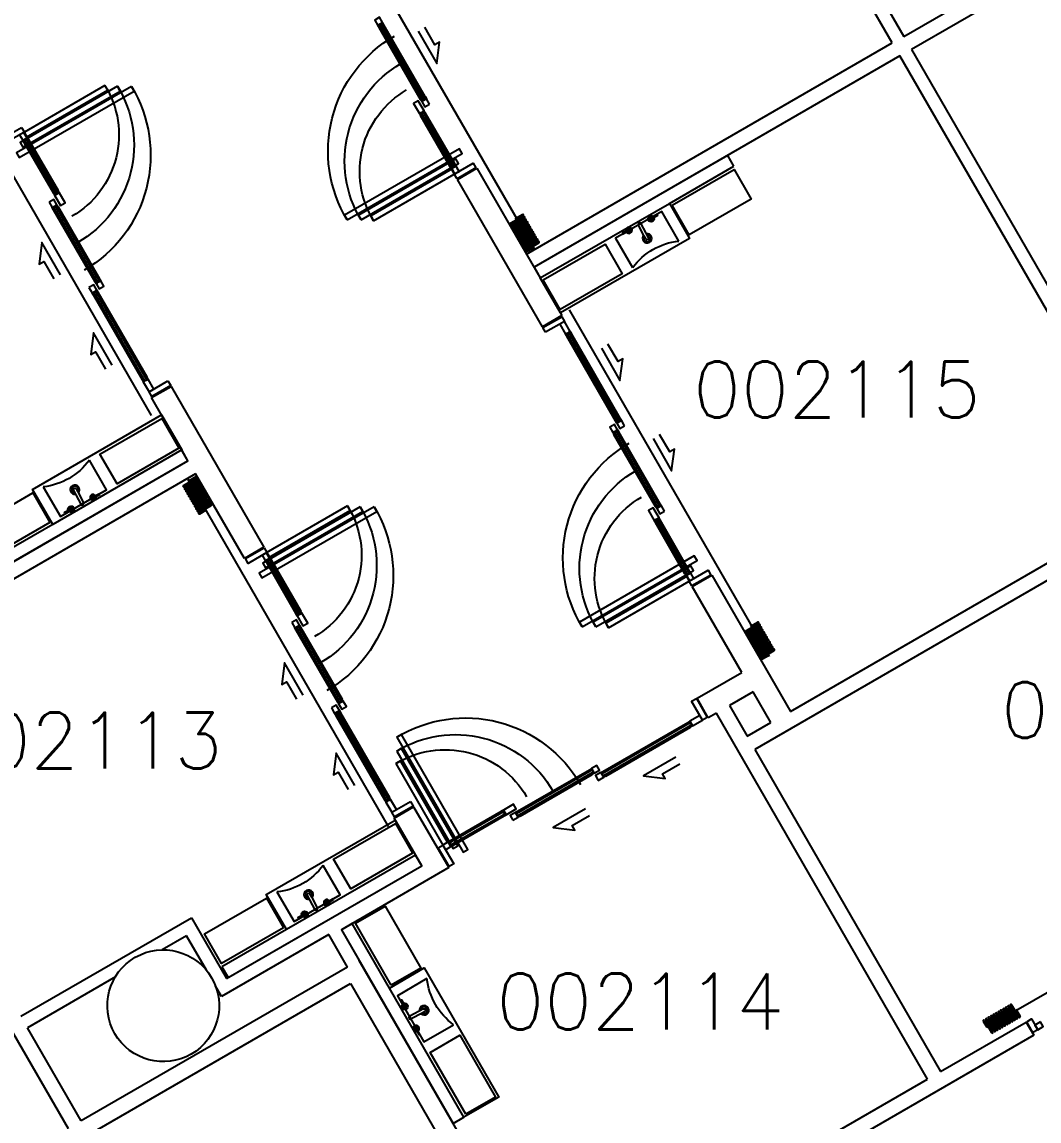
# Model space of a CAD drawing. Extents: x -1957 to 1822, y 4767 to 7331.
# Drawn here: x -485.1 to -157.6, y 6155.4 to 6509.1 of the extents above; entities that cross this region are included whole.
import ezdxf

# ---------------------------------------------------------------- set-up
doc = ezdxf.new("R2010")
doc.units = 0
doc.header["$LTSCALE"] = 48
doc.header["$MEASUREMENT"] = 0
for name, color, linetype in [('ARDOOR', 7, 'CONTINUOUS'), ('ARROOMNO', 4, 'CONTINUOUS'), ('ARWALL', 7, 'CONTINUOUS'), ('COL', 14, 'CONTINUOUS'), ('MILL', 1, 'CONTINUOUS'), ('MPFIXTURE', 3, 'CONTINUOUS')]:
    doc.layers.add(name, color=color, linetype=linetype)
doc.styles.add('ROMANS', font='romans.shx', dxfattribs={"height": 18})

msp = doc.modelspace()

# ---------------------------------------------------------------- linework, layer by layer
at = {"layer": 'ARDOOR'}
for p, q in [((-384.66, 6547.7), (-320.21, 6436.07)), ((-356.75, 6484.23), (-370.12, 6507.39)), ((-355.23, 6485.1), (-368.61, 6508.27)), ((-510.19, 6497.95), (-443.51, 6382.46)), ((-458.38, 6488.7), (-484.35, 6473.7)), ((-347.27, 6462.56), (-356.77, 6479.02)), ((-345.76, 6463.44), (-355.26, 6479.89)), ((-484.49, 6470.44), (-474.99, 6453.99)), ((-482.98, 6471.32), (-473.48, 6454.87)), ((-371.88, 6445.18), (-345.9, 6460.18)), ((-475.02, 6448.78), (-461.64, 6425.61)), ((-473.5, 6449.66), (-460.13, 6426.49)), ((-327.7, 6444.46), (-323.73, 6446.76)), ((-327.47, 6444.07), (-323.5, 6446.36)), ((-327.24, 6443.67), (-323.27, 6445.96)), ((-327.01, 6443.27), (-323.04, 6445.57)), ((-326.78, 6442.87), (-322.81, 6445.17)), ((-326.29, 6445.81), (-325.94, 6446.01)), ((-325.94, 6446.01), (-323.96, 6447.15)), ((-327.71, 6444.46), (-327.7, 6444.46)), ((-327.48, 6444.06), (-327.47, 6444.07)), ((-327.25, 6443.66), (-327.24, 6443.67)), ((-327.02, 6443.27), (-327.01, 6443.27)), ((-326.79, 6442.87), (-326.78, 6442.87)), ((-326.56, 6442.47), (-326.55, 6442.48)), ((-326.55, 6442.48), (-322.58, 6444.77)), ((-326.33, 6442.08), (-326.32, 6442.08)), ((-326.32, 6442.08), (-322.35, 6444.37)), ((-326.1, 6441.68), (-326.09, 6441.68)), ((-326.09, 6441.68), (-322.12, 6443.98)), ((-325.86, 6441.29), (-321.89, 6443.58)), ((-325.63, 6440.89), (-321.66, 6443.18)), ((-325.4, 6440.49), (-321.43, 6442.79)), ((-325.18, 6440.1), (-321.2, 6442.39)), ((-324.95, 6439.7), (-320.98, 6441.99)), ((-324.72, 6439.3), (-320.75, 6441.6)), ((-325.87, 6441.28), (-325.86, 6441.29)), ((-325.64, 6440.88), (-325.63, 6440.89)), ((-325.41, 6440.49), (-325.4, 6440.49)), ((-325.19, 6440.09), (-325.18, 6440.1)), ((-324.96, 6439.69), (-324.95, 6439.7)), ((-324.73, 6439.3), (-324.72, 6439.3)), ((-324.5, 6438.9), (-324.49, 6438.9)), ((-324.49, 6438.9), (-320.52, 6441.2)), ((-324.27, 6438.5), (-324.26, 6438.51)), ((-324.26, 6438.51), (-320.29, 6440.8)), ((-324.04, 6438.1), (-324.03, 6438.11)), ((-324.03, 6438.11), (-320.06, 6440.4)), ((-323.8, 6437.71), (-319.83, 6440.01)), ((-323.57, 6437.32), (-319.6, 6439.61)), ((-323.34, 6436.92), (-319.37, 6439.21)), ((-323.11, 6436.52), (-319.14, 6438.82)), ((-322.88, 6436.12), (-318.91, 6438.42)), ((-322.65, 6435.73), (-318.68, 6438.02)), ((-323.81, 6437.71), (-323.8, 6437.71)), ((-323.58, 6437.31), (-323.57, 6437.32)), ((-323.35, 6436.91), (-323.34, 6436.92)), ((-323.12, 6436.52), (-323.11, 6436.52)), ((-322.89, 6436.12), (-322.88, 6436.12)), ((-322.66, 6435.72), (-322.65, 6435.73)), ((-322.43, 6435.33), (-322.42, 6435.33)), ((-322.42, 6435.33), (-320.44, 6436.48)), ((-462.17, 6421.27), (-446.42, 6393.99)), ((-460.65, 6422.15), (-444.9, 6394.87)), ((-308.91, 6416.49), (-244.46, 6304.86)), ((-293.95, 6380.71), (-309.7, 6407.99)), ((-292.44, 6381.59), (-308.19, 6408.87)), ((-281.1, 6353.2), (-294.48, 6376.37)), ((-279.59, 6354.08), (-292.96, 6377.24)), ((-433.16, 6359.96), (-429.19, 6362.25)), ((-432.93, 6359.56), (-428.96, 6361.85)), ((-432.7, 6359.16), (-428.73, 6361.46)), ((-432.47, 6358.77), (-428.5, 6361.06)), ((-432.24, 6358.37), (-428.27, 6360.66)), ((-432.01, 6357.97), (-428.04, 6360.27)), ((-431.82, 6362.21), (-367.17, 6250.23)), ((-431.74, 6361.3), (-431.4, 6361.5)), ((-431.4, 6361.5), (-429.42, 6362.65)), ((-433.17, 6359.95), (-433.16, 6359.96)), ((-432.94, 6359.55), (-432.93, 6359.56)), ((-432.71, 6359.16), (-432.7, 6359.16)), ((-432.48, 6358.76), (-432.47, 6358.77)), ((-432.25, 6358.36), (-432.24, 6358.37)), ((-432.02, 6357.97), (-432.01, 6357.97)), ((-431.79, 6357.57), (-431.78, 6357.58)), ((-431.78, 6357.58), (-427.81, 6359.87)), ((-431.56, 6357.17), (-431.55, 6357.18)), ((-431.55, 6357.18), (-427.58, 6359.47)), ((-431.33, 6356.78), (-431.32, 6356.78)), ((-431.32, 6356.78), (-427.35, 6359.08)), ((-431.09, 6356.38), (-427.12, 6358.68)), ((-430.86, 6355.99), (-426.89, 6358.28)), ((-430.63, 6355.59), (-426.66, 6357.88)), ((-430.41, 6355.19), (-426.43, 6357.49)), ((-430.18, 6354.8), (-426.21, 6357.09)), ((-429.95, 6354.4), (-425.98, 6356.69)), ((-431.1, 6356.38), (-431.09, 6356.38)), ((-430.87, 6355.98), (-430.86, 6355.99)), ((-430.64, 6355.58), (-430.63, 6355.59)), ((-430.41, 6355.19), (-430.41, 6355.19)), ((-430.19, 6354.79), (-430.18, 6354.8)), ((-429.96, 6354.39), (-429.95, 6354.4)), ((-429.73, 6354), (-429.72, 6354)), ((-429.72, 6354), (-425.75, 6356.3)), ((-429.5, 6353.6), (-429.49, 6353.6)), ((-429.49, 6353.6), (-425.52, 6355.9)), ((-429.27, 6353.2), (-429.26, 6353.21)), ((-429.26, 6353.21), (-425.29, 6355.5)), ((-429.03, 6352.81), (-425.06, 6355.1)), ((-428.8, 6352.41), (-424.83, 6354.71)), ((-428.57, 6352.02), (-424.6, 6354.31)), ((-428.34, 6351.62), (-424.37, 6353.91)), ((-428.11, 6351.22), (-424.14, 6353.52)), ((-429.04, 6352.8), (-429.03, 6352.81)), ((-428.81, 6352.41), (-428.8, 6352.41)), ((-428.58, 6352.01), (-428.57, 6352.02)), ((-428.35, 6351.61), (-428.34, 6351.62)), ((-428.12, 6351.22), (-428.11, 6351.22)), ((-427.89, 6350.82), (-427.88, 6350.83)), ((-427.88, 6350.83), (-425.9, 6351.97)), ((-271.62, 6331.54), (-281.12, 6347.99)), ((-270.11, 6332.41), (-279.61, 6348.87)), ((-404.86, 6336.01), (-395.36, 6319.55)), ((-406.37, 6335.13), (-396.88, 6318.68)), ((-296.23, 6314.16), (-270.25, 6329.16)), ((-395.38, 6314.34), (-382.01, 6291.17)), ((-251.95, 6313.26), (-247.98, 6315.55)), ((-251.72, 6312.86), (-247.75, 6315.15)), ((-251.49, 6312.46), (-247.52, 6314.76)), ((-251.26, 6312.07), (-247.29, 6314.36)), ((-250.53, 6314.6), (-250.19, 6314.8)), ((-250.19, 6314.8), (-248.21, 6315.95)), ((-396.9, 6313.47), (-383.53, 6290.3)), ((-251.96, 6313.25), (-251.95, 6313.26)), ((-251.73, 6312.85), (-251.72, 6312.86)), ((-251.5, 6312.46), (-251.49, 6312.46)), ((-251.27, 6312.06), (-251.26, 6312.07)), ((-251.04, 6311.66), (-251.03, 6311.67)), ((-251.03, 6311.67), (-247.06, 6313.96)), ((-250.81, 6311.27), (-250.8, 6311.27)), ((-250.8, 6311.27), (-246.83, 6313.57)), ((-250.58, 6310.87), (-250.57, 6310.88)), ((-250.57, 6310.88), (-246.6, 6313.17)), ((-250.34, 6310.48), (-246.37, 6312.77)), ((-250.11, 6310.08), (-246.14, 6312.38)), ((-249.88, 6309.68), (-245.91, 6311.98)), ((-249.65, 6309.29), (-245.68, 6311.58)), ((-249.42, 6308.89), (-245.45, 6311.18)), ((-249.19, 6308.49), (-245.22, 6310.79)), ((-250.35, 6310.47), (-250.34, 6310.48)), ((-250.12, 6310.08), (-250.11, 6310.08)), ((-249.89, 6309.68), (-249.88, 6309.68)), ((-249.66, 6309.28), (-249.65, 6309.29)), ((-249.43, 6308.88), (-249.42, 6308.89)), ((-249.2, 6308.49), (-249.19, 6308.49)), ((-248.97, 6308.1), (-244.99, 6310.39)), ((-248.97, 6308.09), (-248.97, 6308.1)), ((-248.75, 6307.69), (-248.74, 6307.7)), ((-248.74, 6307.7), (-244.77, 6309.99)), ((-248.52, 6307.3), (-248.51, 6307.3)), ((-248.51, 6307.3), (-244.54, 6309.6)), ((-248.28, 6306.9), (-244.31, 6309.2)), ((-248.05, 6306.51), (-244.08, 6308.8)), ((-247.82, 6306.11), (-243.85, 6308.4)), ((-247.59, 6305.71), (-243.62, 6308.01)), ((-247.36, 6305.32), (-243.39, 6307.61)), ((-247.13, 6304.92), (-243.16, 6307.21)), ((-248.29, 6306.9), (-248.28, 6306.9)), ((-248.06, 6306.5), (-248.05, 6306.51)), ((-247.83, 6306.11), (-247.82, 6306.11)), ((-247.6, 6305.71), (-247.59, 6305.71)), ((-247.37, 6305.31), (-247.36, 6305.32)), ((-247.14, 6304.91), (-247.13, 6304.92)), ((-246.91, 6304.52), (-246.9, 6304.52)), ((-246.9, 6304.52), (-242.93, 6306.82)), ((-246.68, 6304.12), (-246.67, 6304.13)), ((-246.67, 6304.13), (-244.69, 6305.27)), ((-384.05, 6285.96), (-368.3, 6258.67)), ((-382.54, 6286.83), (-366.79, 6259.55)), ((-298.02, 6267.93), (-270.74, 6283.68)), ((-297.14, 6266.42), (-269.86, 6282.17)), ((-364.7, 6270.43), (-349.57, 6244.23)), ((-325.53, 6255.08), (-302.36, 6268.46)), ((-324.65, 6253.57), (-301.49, 6266.94)), ((-347.19, 6245.6), (-330.74, 6255.1)), ((-346.32, 6244.09), (-329.86, 6253.59)), ((-174.41, 6185.58), (-101.63, 6227.6)), ((-170.4, 6190.54), (-170.39, 6190.53)), ((-170.39, 6190.53), (-168.1, 6186.56)), ((-170, 6190.77), (-169.99, 6190.76)), ((-169.99, 6190.76), (-167.7, 6186.79)), ((-169.6, 6191), (-169.6, 6190.99)), ((-169.6, 6190.99), (-167.3, 6187.02)), ((-169.2, 6191.23), (-169.2, 6191.22)), ((-169.2, 6191.22), (-166.91, 6187.25)), ((-168.81, 6191.46), (-168.8, 6191.45)), ((-168.8, 6191.45), (-166.51, 6187.48)), ((-168.41, 6191.69), (-168.4, 6191.68)), ((-168.4, 6191.68), (-166.11, 6187.71)), ((-168.01, 6191.92), (-168.01, 6191.91)), ((-168.01, 6191.91), (-165.71, 6187.94)), ((-167.62, 6192.15), (-167.61, 6192.14)), ((-167.61, 6192.14), (-165.32, 6188.17)), ((-167.22, 6192.38), (-167.21, 6192.37)), ((-167.21, 6192.37), (-164.92, 6188.4)), ((-166.82, 6192.61), (-166.82, 6192.6)), ((-166.82, 6192.6), (-164.52, 6188.63)), ((-166.42, 6192.84), (-166.42, 6192.83)), ((-166.42, 6192.83), (-164.13, 6188.86)), ((-165.07, 6191.41), (-164.87, 6191.07)), ((-164.87, 6191.07), (-163.73, 6189.08)), ((-175.56, 6187.56), (-175.55, 6187.55)), ((-175.55, 6187.55), (-174.41, 6185.57)), ((-175.16, 6187.79), (-175.15, 6187.78)), ((-175.15, 6187.78), (-172.86, 6183.81)), ((-174.76, 6188.02), (-174.76, 6188.01)), ((-174.76, 6188.01), (-172.46, 6184.04)), ((-174.37, 6188.25), (-174.36, 6188.24)), ((-174.36, 6188.24), (-172.07, 6184.27)), ((-173.97, 6188.48), (-173.96, 6188.47)), ((-173.96, 6188.47), (-171.67, 6184.5)), ((-173.57, 6188.71), (-173.57, 6188.7)), ((-173.57, 6188.7), (-171.27, 6184.73)), ((-173.17, 6188.94), (-173.17, 6188.93)), ((-173.17, 6188.93), (-170.88, 6184.96)), ((-172.78, 6189.17), (-172.77, 6189.16)), ((-172.77, 6189.16), (-170.48, 6185.19)), ((-172.38, 6189.4), (-172.38, 6189.39)), ((-172.38, 6189.39), (-170.08, 6185.42)), ((-171.98, 6189.63), (-171.98, 6189.62)), ((-171.98, 6189.62), (-169.69, 6185.65)), ((-171.59, 6189.86), (-171.58, 6189.85)), ((-171.58, 6189.85), (-169.29, 6185.87)), ((-171.19, 6190.08), (-171.18, 6190.07)), ((-171.18, 6190.07), (-168.89, 6186.1)), ((-170.79, 6190.31), (-170.79, 6190.3)), ((-170.79, 6190.3), (-168.49, 6186.33))]:
    msp.add_line(p, q, dxfattribs=at)
at = {"layer": 'ARDOOR', "flags": 128}
for points in [[(-368.98, 6508.92), (-369.98, 6510.65), (-371.5, 6509.77), (-370.5, 6508.04), (-368.98, 6508.92)], [(-369.04, 6508.02), (-368.61, 6508.27), (-368.98, 6508.92), (-369.42, 6508.67), (-369.04, 6508.02)], [(-370.12, 6507.39), (-369.69, 6507.64), (-370.06, 6508.29), (-370.5, 6508.04), (-370.12, 6507.39)], [(-355.29, 6484.2), (-369.42, 6508.67), (-370.06, 6508.29), (-355.94, 6483.83), (-355.29, 6484.2)], [(-357.56, 6506.13), (-351.56, 6495.74), (-350.64, 6502.68), (-352.17, 6501.8), (-355.42, 6507.43)], [(-449.85, 6488.42), (-486.87, 6467.05), (-486, 6465.53), (-448.98, 6486.91), (-449.85, 6488.42)], [(-454.33, 6488.44), (-485.73, 6470.31), (-484.85, 6468.8), (-453.46, 6486.92), (-454.33, 6488.44)], [(-484.58, 6473.57), (-484.58, 6473.57), (-483.7, 6472.06), (-457.51, 6487.18), (-458.38, 6488.7)], [(-356.75, 6484.23), (-356.31, 6484.48), (-355.94, 6483.83), (-356.37, 6483.58), (-356.75, 6484.23)], [(-353.86, 6482.72), (-354.86, 6484.45), (-356.37, 6483.58), (-355.37, 6481.84), (-353.86, 6482.72)], [(-355.67, 6484.85), (-355.23, 6485.1), (-354.86, 6484.45), (-355.29, 6484.2), (-355.67, 6484.85)], [(-355.63, 6480.54), (-357.51, 6483.79), (-359.02, 6482.91), (-357.15, 6479.67), (-355.63, 6480.54)], [(-355.69, 6479.64), (-355.26, 6479.89), (-355.63, 6480.54), (-356.06, 6480.29), (-355.69, 6479.64)], [(-356.77, 6479.02), (-356.34, 6479.27), (-356.71, 6479.92), (-357.15, 6479.67), (-356.77, 6479.02)], [(-345.81, 6462.54), (-356.06, 6480.29), (-356.71, 6479.92), (-346.46, 6462.16), (-345.81, 6462.54)], [(-485.23, 6475.22), (-484.35, 6473.7), (-490.42, 6470.2), (-491.29, 6471.72), (-485.23, 6475.22)], [(-485.87, 6472.83), (-484.87, 6471.09), (-483.35, 6471.97), (-484.35, 6473.7), (-485.87, 6472.83)], [(-484.06, 6470.69), (-484.49, 6470.44), (-484.87, 6471.09), (-484.44, 6471.34), (-484.06, 6470.69)], [(-484.44, 6471.34), (-474.19, 6453.59), (-473.54, 6453.97), (-483.79, 6471.72), (-484.44, 6471.34)], [(-482.98, 6471.32), (-483.41, 6471.07), (-483.79, 6471.72), (-483.35, 6471.97), (-482.98, 6471.32)], [(-380.41, 6445.45), (-343.38, 6466.83), (-344.26, 6468.34), (-381.28, 6446.97), (-380.41, 6445.45)], [(-375.92, 6445.44), (-344.53, 6463.57), (-345.41, 6465.08), (-376.8, 6446.96), (-375.92, 6445.44)], [(-347.27, 6462.56), (-346.84, 6462.81), (-346.46, 6462.16), (-346.9, 6461.91), (-347.27, 6462.56)], [(-344.38, 6461.05), (-345.38, 6462.79), (-346.9, 6461.91), (-345.9, 6460.18), (-344.38, 6461.05)], [(-346.19, 6463.19), (-345.76, 6463.44), (-345.38, 6462.79), (-345.81, 6462.54), (-346.19, 6463.19)], [(-345.02, 6458.66), (-345.9, 6460.18), (-339.83, 6463.68), (-338.96, 6462.16), (-345.02, 6458.66)], [(-345.68, 6460.3), (-345.68, 6460.3), (-346.55, 6461.82), (-372.75, 6446.7), (-371.88, 6445.18)], [(-474.56, 6454.24), (-474.99, 6453.99), (-474.62, 6453.34), (-474.19, 6453.59), (-474.56, 6454.24)], [(-474.62, 6453.34), (-472.74, 6450.09), (-471.23, 6450.97), (-473.1, 6454.22), (-474.62, 6453.34)], [(-473.48, 6454.87), (-473.91, 6454.62), (-473.54, 6453.97), (-473.1, 6454.22), (-473.48, 6454.87)], [(-476.39, 6451.16), (-475.39, 6449.43), (-473.88, 6450.31), (-474.88, 6452.04), (-476.39, 6451.16)], [(-474.58, 6449.03), (-475.02, 6448.78), (-475.39, 6449.43), (-474.96, 6449.68), (-474.58, 6449.03)], [(-474.96, 6449.68), (-460.83, 6425.22), (-460.18, 6425.59), (-474.31, 6450.06), (-474.96, 6449.68)], [(-473.5, 6449.66), (-473.93, 6449.41), (-474.31, 6450.06), (-473.88, 6450.31), (-473.5, 6449.66)], [(-323.74, 6446.75), (-323.64, 6446.86), (-323.63, 6447), (-323.7, 6447.12), (-323.83, 6447.18), (-323.97, 6447.15)], [(-323.28, 6445.96), (-323.18, 6446.06), (-323.17, 6446.2), (-323.24, 6446.33), (-323.37, 6446.38), (-323.51, 6446.35)], [(-322.82, 6445.16), (-322.73, 6445.27), (-322.71, 6445.41), (-322.78, 6445.53), (-322.91, 6445.59), (-323.05, 6445.56)], [(-327.71, 6444.46), (-327.8, 6444.35), (-327.82, 6444.21), (-327.75, 6444.09), (-327.62, 6444.03), (-327.48, 6444.06)], [(-327.25, 6443.66), (-327.34, 6443.56), (-327.36, 6443.42), (-327.29, 6443.29), (-327.16, 6443.24), (-327.02, 6443.27)], [(-326.79, 6442.87), (-326.89, 6442.76), (-326.9, 6442.62), (-326.83, 6442.5), (-326.7, 6442.44), (-326.56, 6442.47)], [(-326.33, 6442.08), (-326.43, 6441.97), (-326.44, 6441.83), (-326.37, 6441.71), (-326.24, 6441.65), (-326.1, 6441.68)], [(-322.36, 6444.37), (-322.27, 6444.47), (-322.25, 6444.62), (-322.32, 6444.74), (-322.45, 6444.8), (-322.59, 6444.77)], [(-321.9, 6443.58), (-321.81, 6443.68), (-321.79, 6443.82), (-321.86, 6443.94), (-321.99, 6444), (-322.13, 6443.97)], [(-321.44, 6442.78), (-321.35, 6442.89), (-321.33, 6443.03), (-321.41, 6443.15), (-321.53, 6443.21), (-321.67, 6443.18)], [(-320.99, 6441.99), (-320.89, 6442.09), (-320.88, 6442.23), (-320.95, 6442.36), (-321.08, 6442.41), (-321.21, 6442.38)], [(-320.53, 6441.19), (-320.43, 6441.3), (-320.42, 6441.44), (-320.49, 6441.56), (-320.62, 6441.62), (-320.76, 6441.59)], [(-472.69, 6427.75), (-478.69, 6438.14), (-479.6, 6431.2), (-478.08, 6432.08), (-474.83, 6426.46)], [(-325.87, 6441.28), (-325.97, 6441.18), (-325.98, 6441.03), (-325.91, 6440.91), (-325.78, 6440.85), (-325.64, 6440.88)], [(-325.41, 6440.49), (-325.51, 6440.38), (-325.52, 6440.24), (-325.45, 6440.12), (-325.32, 6440.06), (-325.19, 6440.09)], [(-324.96, 6439.69), (-325.05, 6439.59), (-325.07, 6439.45), (-324.99, 6439.32), (-324.86, 6439.27), (-324.73, 6439.3)], [(-324.5, 6438.9), (-324.59, 6438.79), (-324.61, 6438.65), (-324.54, 6438.53), (-324.41, 6438.47), (-324.27, 6438.5)], [(-324.04, 6438.1), (-324.13, 6438), (-324.15, 6437.86), (-324.08, 6437.74), (-323.95, 6437.68), (-323.81, 6437.71)], [(-320.07, 6440.4), (-319.97, 6440.5), (-319.96, 6440.64), (-320.03, 6440.77), (-320.16, 6440.83), (-320.3, 6440.8)], [(-319.61, 6439.6), (-319.51, 6439.71), (-319.5, 6439.85), (-319.57, 6439.97), (-319.7, 6440.03), (-319.84, 6440)], [(-319.15, 6438.81), (-319.06, 6438.92), (-319.04, 6439.06), (-319.11, 6439.18), (-319.24, 6439.24), (-319.38, 6439.21)], [(-318.69, 6438.02), (-318.6, 6438.12), (-318.58, 6438.26), (-318.65, 6438.39), (-318.78, 6438.44), (-318.92, 6438.41)], [(-323.58, 6437.31), (-323.67, 6437.21), (-323.69, 6437.06), (-323.62, 6436.94), (-323.49, 6436.88), (-323.35, 6436.91)], [(-323.12, 6436.52), (-323.22, 6436.41), (-323.23, 6436.27), (-323.16, 6436.15), (-323.03, 6436.09), (-322.89, 6436.12)], [(-322.66, 6435.72), (-322.76, 6435.62), (-322.77, 6435.48), (-322.7, 6435.35), (-322.57, 6435.3), (-322.43, 6435.33)], [(-463.54, 6423.65), (-462.54, 6421.92), (-461.02, 6422.8), (-462.02, 6424.53), (-463.54, 6423.65)], [(-461.21, 6425.86), (-461.64, 6425.61), (-461.27, 6424.97), (-460.83, 6425.22), (-461.21, 6425.86)], [(-461.27, 6424.97), (-460.27, 6423.23), (-458.75, 6424.11), (-459.75, 6425.84), (-461.27, 6424.97)], [(-460.13, 6426.49), (-460.56, 6426.24), (-460.18, 6425.59), (-459.75, 6425.84), (-460.13, 6426.49)], [(-461.73, 6421.52), (-462.17, 6421.27), (-462.54, 6421.92), (-462.11, 6422.17), (-461.73, 6421.52)], [(-462.11, 6422.17), (-445.61, 6393.59), (-444.96, 6393.97), (-461.46, 6422.55), (-462.11, 6422.17)], [(-460.65, 6422.15), (-461.08, 6421.9), (-461.46, 6422.55), (-461.02, 6422.8), (-460.65, 6422.15)], [(-316.5, 6409.26), (-317.37, 6410.78), (-311.31, 6414.28), (-310.44, 6412.76), (-316.5, 6409.26)], [(-308.56, 6409.52), (-310.44, 6412.76), (-311.95, 6411.89), (-310.08, 6408.64), (-308.56, 6409.52)], [(-456.05, 6398.68), (-462.05, 6409.07), (-462.96, 6402.13), (-461.44, 6403.01), (-458.19, 6397.38)], [(-309.7, 6407.99), (-309.27, 6408.24), (-309.64, 6408.89), (-310.08, 6408.64), (-309.7, 6407.99)], [(-292.5, 6380.69), (-309, 6409.27), (-309.64, 6408.89), (-293.14, 6380.31), (-292.5, 6380.69)], [(-308.62, 6408.62), (-308.19, 6408.87), (-308.56, 6409.52), (-309, 6409.27), (-308.62, 6408.62)], [(-298.55, 6404.18), (-292.55, 6393.79), (-291.64, 6400.73), (-293.17, 6399.85), (-296.42, 6405.48)], [(-445.98, 6394.24), (-446.42, 6393.99), (-446.04, 6393.34), (-445.61, 6393.59), (-445.98, 6394.24)], [(-446.04, 6393.34), (-444.17, 6390.09), (-442.65, 6390.97), (-444.52, 6394.22), (-446.04, 6393.34)], [(-444.9, 6394.87), (-445.33, 6394.62), (-444.96, 6393.97), (-444.52, 6394.22), (-444.9, 6394.87)], [(-438.1, 6393.59), (-437.23, 6392.08), (-443.29, 6388.58), (-444.17, 6390.09), (-438.1, 6393.59)], [(-292.87, 6381.34), (-292.44, 6381.59), (-292.06, 6380.94), (-292.5, 6380.69), (-292.87, 6381.34)], [(-293.34, 6377.89), (-294.34, 6379.62), (-295.85, 6378.75), (-294.85, 6377.02), (-293.34, 6377.89)], [(-293.95, 6380.71), (-293.52, 6380.96), (-293.14, 6380.31), (-293.58, 6380.06), (-293.95, 6380.71)], [(-293.39, 6376.99), (-292.96, 6377.24), (-293.34, 6377.89), (-293.77, 6377.64), (-293.39, 6376.99)], [(-291.06, 6379.2), (-292.06, 6380.94), (-293.58, 6380.06), (-292.58, 6378.33), (-291.06, 6379.2)], [(-294.48, 6376.37), (-294.04, 6376.62), (-294.42, 6377.27), (-294.85, 6377.02), (-294.48, 6376.37)], [(-279.64, 6353.18), (-293.77, 6377.64), (-294.42, 6377.27), (-280.29, 6352.8), (-279.64, 6353.18)], [(-281.91, 6375.11), (-275.91, 6364.71), (-275, 6371.65), (-276.52, 6370.77), (-279.77, 6376.4)], [(-429.2, 6362.25), (-429.1, 6362.35), (-429.09, 6362.49), (-429.16, 6362.61), (-429.29, 6362.67), (-429.43, 6362.64)], [(-428.74, 6361.45), (-428.64, 6361.56), (-428.63, 6361.7), (-428.7, 6361.82), (-428.83, 6361.88), (-428.97, 6361.85)], [(-428.28, 6360.66), (-428.18, 6360.76), (-428.17, 6360.9), (-428.24, 6361.03), (-428.37, 6361.08), (-428.51, 6361.05)], [(-427.82, 6359.86), (-427.73, 6359.97), (-427.71, 6360.11), (-427.78, 6360.23), (-427.91, 6360.29), (-428.05, 6360.26)], [(-433.17, 6359.95), (-433.26, 6359.85), (-433.28, 6359.71), (-433.21, 6359.58), (-433.08, 6359.53), (-432.94, 6359.55)], [(-432.71, 6359.16), (-432.8, 6359.05), (-432.82, 6358.91), (-432.75, 6358.79), (-432.62, 6358.73), (-432.48, 6358.76)], [(-432.25, 6358.36), (-432.34, 6358.26), (-432.36, 6358.12), (-432.29, 6357.99), (-432.16, 6357.94), (-432.02, 6357.97)], [(-431.79, 6357.57), (-431.89, 6357.46), (-431.9, 6357.32), (-431.83, 6357.2), (-431.7, 6357.14), (-431.56, 6357.17)], [(-431.33, 6356.78), (-431.43, 6356.67), (-431.44, 6356.53), (-431.37, 6356.41), (-431.24, 6356.35), (-431.1, 6356.38)], [(-427.36, 6359.07), (-427.27, 6359.17), (-427.25, 6359.32), (-427.32, 6359.44), (-427.45, 6359.5), (-427.59, 6359.47)], [(-426.9, 6358.28), (-426.81, 6358.38), (-426.79, 6358.52), (-426.86, 6358.64), (-426.99, 6358.7), (-427.13, 6358.67)], [(-426.44, 6357.48), (-426.35, 6357.59), (-426.33, 6357.73), (-426.41, 6357.85), (-426.54, 6357.91), (-426.67, 6357.88)], [(-425.99, 6356.69), (-425.89, 6356.79), (-425.88, 6356.93), (-425.95, 6357.06), (-426.08, 6357.11), (-426.21, 6357.08)], [(-430.87, 6355.98), (-430.97, 6355.88), (-430.98, 6355.73), (-430.91, 6355.61), (-430.78, 6355.55), (-430.64, 6355.58)], [(-430.41, 6355.19), (-430.51, 6355.08), (-430.52, 6354.94), (-430.45, 6354.82), (-430.32, 6354.76), (-430.19, 6354.79)], [(-429.96, 6354.39), (-430.05, 6354.29), (-430.07, 6354.15), (-429.99, 6354.02), (-429.87, 6353.97), (-429.73, 6354)], [(-429.5, 6353.6), (-429.59, 6353.49), (-429.61, 6353.35), (-429.54, 6353.23), (-429.41, 6353.17), (-429.27, 6353.2)], [(-425.53, 6355.89), (-425.43, 6356), (-425.42, 6356.14), (-425.49, 6356.26), (-425.62, 6356.32), (-425.76, 6356.29)], [(-425.07, 6355.1), (-424.97, 6355.2), (-424.96, 6355.35), (-425.03, 6355.47), (-425.16, 6355.53), (-425.3, 6355.5)], [(-424.61, 6354.3), (-424.51, 6354.41), (-424.5, 6354.55), (-424.57, 6354.67), (-424.7, 6354.73), (-424.84, 6354.7)], [(-424.15, 6353.51), (-424.06, 6353.62), (-424.04, 6353.76), (-424.11, 6353.88), (-424.24, 6353.94), (-424.38, 6353.91)], [(-371.73, 6353.11), (-408.75, 6331.74), (-407.88, 6330.22), (-370.85, 6351.6), (-371.73, 6353.11)], [(-376.21, 6353.12), (-407.6, 6335), (-406.73, 6333.48), (-375.34, 6351.61), (-376.21, 6353.12)], [(-380.26, 6353.39), (-406.46, 6338.26), (-405.58, 6336.75), (-379.38, 6351.87), (-380.26, 6353.39)], [(-281.1, 6353.2), (-280.67, 6353.45), (-280.29, 6352.8), (-280.73, 6352.55), (-281.1, 6353.2)], [(-278.21, 6351.69), (-279.21, 6353.43), (-280.73, 6352.55), (-279.73, 6350.82), (-278.21, 6351.69)], [(-280.02, 6353.83), (-279.59, 6354.08), (-279.21, 6353.43), (-279.64, 6353.18), (-280.02, 6353.83)], [(-429.04, 6352.8), (-429.13, 6352.7), (-429.15, 6352.56), (-429.08, 6352.44), (-428.95, 6352.38), (-428.81, 6352.41)], [(-428.58, 6352.01), (-428.67, 6351.91), (-428.69, 6351.76), (-428.62, 6351.64), (-428.49, 6351.58), (-428.35, 6351.61)], [(-428.12, 6351.22), (-428.22, 6351.11), (-428.23, 6350.97), (-428.16, 6350.85), (-428.03, 6350.79), (-427.89, 6350.82)], [(-279.98, 6349.52), (-281.86, 6352.76), (-283.37, 6351.89), (-281.5, 6348.64), (-279.98, 6349.52)], [(-281.12, 6347.99), (-280.69, 6348.24), (-281.07, 6348.89), (-281.5, 6348.64), (-281.12, 6347.99)], [(-270.17, 6331.51), (-280.42, 6349.27), (-281.07, 6348.89), (-270.82, 6331.14), (-270.17, 6331.51)], [(-280.04, 6348.62), (-279.61, 6348.87), (-279.98, 6349.52), (-280.42, 6349.27), (-280.04, 6348.62)], [(-407.11, 6339.9), (-406.23, 6338.39), (-412.3, 6334.89), (-413.17, 6336.4), (-407.11, 6339.9)], [(-407.75, 6337.51), (-406.75, 6335.78), (-405.23, 6336.66), (-406.23, 6338.39), (-407.75, 6337.51)], [(-405.94, 6335.38), (-406.37, 6335.13), (-406.75, 6335.78), (-406.32, 6336.03), (-405.94, 6335.38)], [(-406.32, 6336.03), (-396.07, 6318.28), (-395.42, 6318.65), (-405.67, 6336.41), (-406.32, 6336.03)], [(-404.86, 6336.01), (-405.29, 6335.76), (-405.67, 6336.41), (-405.23, 6336.66), (-404.86, 6336.01)], [(-304.76, 6314.43), (-267.74, 6335.8), (-268.61, 6337.32), (-305.63, 6315.94), (-304.76, 6314.43)], [(-300.28, 6314.42), (-268.88, 6332.54), (-269.76, 6334.06), (-301.15, 6315.93), (-300.28, 6314.42)], [(-270.54, 6332.16), (-270.11, 6332.41), (-269.73, 6331.76), (-270.17, 6331.51), (-270.54, 6332.16)], [(-269.37, 6327.64), (-270.25, 6329.16), (-264.19, 6332.66), (-263.31, 6331.14), (-269.37, 6327.64)], [(-270.03, 6329.28), (-270.03, 6329.28), (-270.91, 6330.8), (-297.11, 6315.67), (-296.23, 6314.16)], [(-271.62, 6331.54), (-271.19, 6331.79), (-270.82, 6331.14), (-271.25, 6330.89), (-271.62, 6331.54)], [(-268.73, 6330.03), (-269.73, 6331.76), (-271.25, 6330.89), (-270.25, 6329.16), (-268.73, 6330.03)], [(-396.44, 6318.93), (-396.88, 6318.68), (-396.5, 6318.03), (-396.07, 6318.28), (-396.44, 6318.93)], [(-396.5, 6318.03), (-394.63, 6314.78), (-393.11, 6315.65), (-394.99, 6318.9), (-396.5, 6318.03)], [(-395.36, 6319.55), (-395.79, 6319.3), (-395.42, 6318.65), (-394.99, 6318.9), (-395.36, 6319.55)], [(-398.27, 6315.85), (-397.27, 6314.12), (-395.76, 6314.99), (-396.76, 6316.72), (-398.27, 6315.85)], [(-396.47, 6313.72), (-396.9, 6313.47), (-397.27, 6314.12), (-396.84, 6314.37), (-396.47, 6313.72)], [(-396.84, 6314.37), (-382.72, 6289.9), (-382.07, 6290.27), (-396.19, 6314.74), (-396.84, 6314.37)], [(-395.38, 6314.34), (-395.82, 6314.09), (-396.19, 6314.74), (-395.76, 6314.99), (-395.38, 6314.34)], [(-247.99, 6315.55), (-247.89, 6315.65), (-247.88, 6315.79), (-247.95, 6315.91), (-248.08, 6315.97), (-248.22, 6315.94)], [(-247.53, 6314.75), (-247.43, 6314.86), (-247.42, 6315), (-247.49, 6315.12), (-247.62, 6315.18), (-247.76, 6315.15)], [(-247.07, 6313.96), (-246.97, 6314.06), (-246.96, 6314.2), (-247.03, 6314.33), (-247.16, 6314.38), (-247.3, 6314.35)], [(-251.96, 6313.25), (-252.05, 6313.15), (-252.07, 6313.01), (-252, 6312.88), (-251.87, 6312.83), (-251.73, 6312.85)], [(-251.5, 6312.46), (-251.59, 6312.35), (-251.61, 6312.21), (-251.54, 6312.09), (-251.41, 6312.03), (-251.27, 6312.06)], [(-251.04, 6311.66), (-251.13, 6311.56), (-251.15, 6311.42), (-251.08, 6311.29), (-250.95, 6311.24), (-250.81, 6311.27)], [(-250.58, 6310.87), (-250.68, 6310.76), (-250.69, 6310.62), (-250.62, 6310.5), (-250.49, 6310.44), (-250.35, 6310.47)], [(-246.61, 6313.16), (-246.52, 6313.27), (-246.5, 6313.41), (-246.57, 6313.53), (-246.7, 6313.59), (-246.84, 6313.56)], [(-246.15, 6312.37), (-246.06, 6312.47), (-246.04, 6312.62), (-246.11, 6312.74), (-246.24, 6312.8), (-246.38, 6312.77)], [(-245.69, 6311.58), (-245.6, 6311.68), (-245.58, 6311.82), (-245.65, 6311.94), (-245.78, 6312), (-245.92, 6311.97)], [(-245.23, 6310.78), (-245.14, 6310.89), (-245.12, 6311.03), (-245.2, 6311.15), (-245.32, 6311.21), (-245.46, 6311.18)], [(-250.12, 6310.08), (-250.22, 6309.97), (-250.23, 6309.83), (-250.16, 6309.71), (-250.03, 6309.65), (-249.89, 6309.68)], [(-249.66, 6309.28), (-249.76, 6309.18), (-249.77, 6309.04), (-249.7, 6308.91), (-249.57, 6308.85), (-249.43, 6308.88)], [(-249.2, 6308.49), (-249.3, 6308.38), (-249.31, 6308.24), (-249.24, 6308.12), (-249.11, 6308.06), (-248.97, 6308.09)], [(-248.75, 6307.69), (-248.84, 6307.59), (-248.85, 6307.45), (-248.78, 6307.32), (-248.65, 6307.27), (-248.52, 6307.3)], [(-244.77, 6309.99), (-244.68, 6310.09), (-244.67, 6310.23), (-244.74, 6310.36), (-244.87, 6310.41), (-245, 6310.38)], [(-244.32, 6309.19), (-244.22, 6309.3), (-244.21, 6309.44), (-244.28, 6309.56), (-244.41, 6309.62), (-244.55, 6309.59)], [(-243.86, 6308.4), (-243.76, 6308.5), (-243.75, 6308.65), (-243.82, 6308.77), (-243.95, 6308.83), (-244.09, 6308.8)], [(-243.4, 6307.61), (-243.3, 6307.71), (-243.29, 6307.85), (-243.36, 6307.97), (-243.49, 6308.03), (-243.63, 6308)], [(-242.94, 6306.81), (-242.84, 6306.92), (-242.83, 6307.06), (-242.9, 6307.18), (-243.03, 6307.24), (-243.17, 6307.21)], [(-248.29, 6306.9), (-248.38, 6306.79), (-248.4, 6306.65), (-248.33, 6306.53), (-248.2, 6306.47), (-248.06, 6306.5)], [(-247.83, 6306.11), (-247.92, 6306), (-247.94, 6305.86), (-247.87, 6305.74), (-247.74, 6305.68), (-247.6, 6305.71)], [(-247.37, 6305.31), (-247.46, 6305.21), (-247.48, 6305.06), (-247.41, 6304.94), (-247.28, 6304.88), (-247.14, 6304.91)], [(-246.91, 6304.52), (-247, 6304.41), (-247.02, 6304.27), (-246.95, 6304.15), (-246.82, 6304.09), (-246.68, 6304.12)], [(-394.58, 6292.44), (-400.57, 6302.83), (-401.49, 6295.89), (-399.96, 6296.77), (-396.71, 6291.14)], [(-383.09, 6290.55), (-383.53, 6290.3), (-383.15, 6289.65), (-382.72, 6289.9), (-383.09, 6290.55)], [(-383.15, 6289.65), (-382.15, 6287.92), (-380.64, 6288.79), (-381.64, 6290.52), (-383.15, 6289.65)], [(-382.01, 6291.17), (-382.44, 6290.92), (-382.07, 6290.27), (-381.64, 6290.52), (-382.01, 6291.17)], [(-269.47, 6290.48), (-267.95, 6291.35), (-264.45, 6285.29), (-265.97, 6284.42), (-269.47, 6290.48)], [(-385.43, 6288.34), (-384.43, 6286.61), (-382.91, 6287.48), (-383.91, 6289.21), (-385.43, 6288.34)], [(-383.62, 6286.21), (-384.05, 6285.96), (-384.43, 6286.61), (-383.99, 6286.86), (-383.62, 6286.21)], [(-383.99, 6286.86), (-367.5, 6258.27), (-366.85, 6258.65), (-383.34, 6287.23), (-383.99, 6286.86)], [(-382.54, 6286.83), (-382.97, 6286.58), (-383.34, 6287.23), (-382.91, 6287.48), (-382.54, 6286.83)], [(-269.21, 6282.54), (-265.97, 6284.42), (-266.84, 6285.93), (-270.09, 6284.06), (-269.21, 6282.54)], [(-298.04, 6266.47), (-269.46, 6282.97), (-269.84, 6283.62), (-298.42, 6267.12), (-298.04, 6266.47)], [(-270.74, 6283.68), (-270.49, 6283.25), (-269.84, 6283.62), (-270.09, 6284.06), (-270.74, 6283.68)], [(-270.11, 6282.6), (-269.86, 6282.17), (-269.21, 6282.54), (-269.46, 6282.97), (-270.11, 6282.6)], [(-364.43, 6278.96), (-343.05, 6241.93), (-341.54, 6242.81), (-362.91, 6279.83), (-364.43, 6278.96)], [(-364.44, 6274.47), (-346.31, 6243.08), (-344.8, 6243.96), (-362.92, 6275.35), (-364.44, 6274.47)], [(-377.94, 6263.36), (-383.94, 6273.75), (-384.85, 6266.81), (-383.32, 6267.69), (-380.07, 6262.07)], [(-274.55, 6272.53), (-284.94, 6266.53), (-278, 6265.62), (-278.88, 6267.14), (-273.25, 6270.39)], [(-348.06, 6245.1), (-348.06, 6245.1), (-363.18, 6271.3), (-364.7, 6270.43)], [(-325.55, 6253.62), (-301.09, 6267.75), (-301.46, 6268.4), (-325.93, 6254.27), (-325.55, 6253.62)], [(-302.36, 6268.46), (-302.11, 6268.02), (-301.46, 6268.4), (-301.71, 6268.83), (-302.36, 6268.46)], [(-300.84, 6267.32), (-299.1, 6268.32), (-299.98, 6269.83), (-301.71, 6268.83), (-300.84, 6267.32)], [(-301.74, 6267.37), (-301.49, 6266.94), (-300.84, 6267.32), (-301.09, 6267.75), (-301.74, 6267.37)], [(-299.52, 6265.04), (-297.79, 6266.04), (-298.67, 6267.56), (-300.4, 6266.56), (-299.52, 6265.04)], [(-298.02, 6267.93), (-297.77, 6267.5), (-298.42, 6267.12), (-298.67, 6267.56), (-298.02, 6267.93)], [(-297.39, 6266.85), (-297.14, 6266.42), (-297.79, 6266.04), (-298.04, 6266.47), (-297.39, 6266.85)], [(-367.87, 6258.92), (-368.3, 6258.67), (-367.93, 6258.02), (-367.5, 6258.27), (-367.87, 6258.92)], [(-367.93, 6258.02), (-366.05, 6254.78), (-364.54, 6255.65), (-366.41, 6258.9), (-367.93, 6258.02)], [(-366.79, 6259.55), (-367.22, 6259.3), (-366.85, 6258.65), (-366.41, 6258.9), (-366.79, 6259.55)], [(-359.99, 6258.28), (-359.12, 6256.76), (-365.18, 6253.26), (-366.05, 6254.78), (-359.99, 6258.28)], [(-347.22, 6244.15), (-329.46, 6254.4), (-329.84, 6255.05), (-347.59, 6244.8), (-347.22, 6244.15)], [(-330.74, 6255.1), (-330.49, 6254.67), (-329.84, 6255.05), (-330.09, 6255.48), (-330.74, 6255.1)], [(-330.11, 6254.02), (-329.86, 6253.59), (-329.21, 6253.96), (-329.46, 6254.4), (-330.11, 6254.02)], [(-329.21, 6253.96), (-325.96, 6255.84), (-326.84, 6257.35), (-330.09, 6255.48), (-329.21, 6253.96)], [(-327.03, 6252.19), (-325.3, 6253.19), (-326.18, 6254.71), (-327.91, 6253.71), (-327.03, 6252.19)], [(-325.53, 6255.08), (-325.28, 6254.65), (-325.93, 6254.27), (-326.18, 6254.71), (-325.53, 6255.08)], [(-303.62, 6255.89), (-314.02, 6249.89), (-307.08, 6248.98), (-307.96, 6250.5), (-302.33, 6253.75)], [(-324.9, 6254), (-324.65, 6253.57), (-325.3, 6253.19), (-325.55, 6253.62), (-324.9, 6254)], [(-351.09, 6243.35), (-349.57, 6244.23), (-346.07, 6238.17), (-347.59, 6237.29), (-351.09, 6243.35)], [(-348.7, 6242.71), (-346.97, 6243.71), (-347.84, 6245.23), (-349.57, 6244.23), (-348.7, 6242.71)], [(-347.19, 6245.6), (-346.94, 6245.17), (-347.59, 6244.8), (-347.84, 6245.23), (-347.19, 6245.6)], [(-346.57, 6244.52), (-346.32, 6244.09), (-346.97, 6243.71), (-347.22, 6244.15), (-346.57, 6244.52)], [(-170.4, 6190.54), (-170.5, 6190.64), (-170.64, 6190.65), (-170.76, 6190.58), (-170.82, 6190.45), (-170.79, 6190.31)], [(-169.6, 6191), (-169.71, 6191.1), (-169.85, 6191.11), (-169.97, 6191.04), (-170.03, 6190.91), (-170, 6190.77)], [(-168.81, 6191.46), (-168.91, 6191.56), (-169.05, 6191.57), (-169.18, 6191.5), (-169.23, 6191.37), (-169.2, 6191.23)], [(-168.01, 6191.92), (-168.12, 6192.01), (-168.26, 6192.03), (-168.38, 6191.96), (-168.44, 6191.83), (-168.41, 6191.69)], [(-167.22, 6192.38), (-167.32, 6192.47), (-167.46, 6192.49), (-167.59, 6192.42), (-167.64, 6192.29), (-167.62, 6192.15)], [(-166.42, 6192.84), (-166.53, 6192.93), (-166.67, 6192.95), (-166.79, 6192.87), (-166.85, 6192.75), (-166.82, 6192.61)], [(-175.16, 6187.79), (-175.27, 6187.89), (-175.41, 6187.9), (-175.53, 6187.83), (-175.59, 6187.7), (-175.56, 6187.56)], [(-174.37, 6188.25), (-174.47, 6188.35), (-174.61, 6188.36), (-174.74, 6188.29), (-174.79, 6188.16), (-174.76, 6188.02)], [(-173.57, 6188.71), (-173.68, 6188.8), (-173.82, 6188.82), (-173.94, 6188.75), (-174, 6188.62), (-173.97, 6188.48)], [(-172.78, 6189.17), (-172.88, 6189.26), (-173.02, 6189.28), (-173.15, 6189.21), (-173.2, 6189.08), (-173.17, 6188.94)], [(-171.98, 6189.63), (-172.09, 6189.72), (-172.23, 6189.74), (-172.35, 6189.66), (-172.41, 6189.54), (-172.38, 6189.4)], [(-171.19, 6190.08), (-171.29, 6190.18), (-171.44, 6190.19), (-171.56, 6190.12), (-171.62, 6189.99), (-171.59, 6189.86)], [(-167.31, 6187.03), (-167.2, 6186.94), (-167.06, 6186.92), (-166.94, 6186.99), (-166.88, 6187.12), (-166.91, 6187.26)], [(-166.51, 6187.49), (-166.41, 6187.39), (-166.27, 6187.38), (-166.14, 6187.45), (-166.09, 6187.58), (-166.12, 6187.72)], [(-165.72, 6187.95), (-165.61, 6187.85), (-165.47, 6187.84), (-165.35, 6187.91), (-165.29, 6188.04), (-165.32, 6188.18)], [(-164.93, 6188.41), (-164.82, 6188.31), (-164.68, 6188.3), (-164.56, 6188.37), (-164.5, 6188.5), (-164.53, 6188.64)], [(-164.13, 6188.86), (-164.03, 6188.77), (-163.88, 6188.76), (-163.76, 6188.83), (-163.7, 6188.96), (-163.73, 6189.09)], [(-161.55, 6187.37), (-160.04, 6188.25), (-158.04, 6184.78), (-159.55, 6183.91), (-161.55, 6187.37)], [(-157.18, 6187.3), (-158.91, 6186.3), (-158.04, 6184.78), (-156.3, 6185.78), (-157.18, 6187.3)], [(-172.87, 6183.82), (-172.76, 6183.73), (-172.62, 6183.71), (-172.5, 6183.78), (-172.44, 6183.91), (-172.47, 6184.05)], [(-172.07, 6184.28), (-171.97, 6184.18), (-171.83, 6184.17), (-171.7, 6184.24), (-171.65, 6184.37), (-171.68, 6184.51)], [(-171.28, 6184.74), (-171.17, 6184.64), (-171.03, 6184.63), (-170.91, 6184.7), (-170.85, 6184.83), (-170.88, 6184.97)], [(-170.48, 6185.2), (-170.38, 6185.1), (-170.24, 6185.09), (-170.12, 6185.16), (-170.06, 6185.29), (-170.09, 6185.43)], [(-169.69, 6185.65), (-169.59, 6185.56), (-169.44, 6185.55), (-169.32, 6185.62), (-169.26, 6185.75), (-169.29, 6185.88)], [(-168.9, 6186.11), (-168.79, 6186.02), (-168.65, 6186), (-168.53, 6186.07), (-168.47, 6186.2), (-168.5, 6186.34)], [(-168.1, 6186.57), (-168, 6186.48), (-167.86, 6186.46), (-167.73, 6186.53), (-167.68, 6186.66), (-167.71, 6186.8)]]:
    msp.add_lwpolyline(points, dxfattribs=at)
at = {"layer": 'ARDOOR', "extrusion": (0, 0, -1)}
for centre, radius, start, end in [((343.82, 6467.58), 42.75, 328.8272, 60), ((344.97, 6464.32), 36.26, 328.6173, 60), ((484.14, 6472.81), 30.25, 148.3425, 240), ((485.29, 6469.55), 36.26, 148.6173, 240), ((486.44, 6466.29), 42.75, 148.8272, 240), ((346.12, 6461.06), 30.25, 328.3425, 60), ((268.17, 6336.56), 42.75, 328.8272, 60), ((269.32, 6333.3), 36.26, 328.6173, 60), ((406.02, 6337.5), 30.25, 148.3425, 240), ((407.17, 6334.24), 36.26, 148.6173, 240), ((408.31, 6330.98), 42.75, 148.8272, 240), ((270.47, 6330.04), 30.25, 328.3425, 60), ((342.29, 6242.37), 42.75, 58.8272, 150), ((345.55, 6243.52), 36.26, 58.6173, 150), ((348.82, 6244.67), 30.25, 58.3425, 150)]:
    msp.add_arc(centre, radius, start, end, dxfattribs=at)
at = {"layer": 'ARDOOR'}
for centre, start, end in [((-323.84, 6446.96), 300.0187, 120.0187), ((-323.38, 6446.16), 300.0187, 120.0187), ((-322.93, 6445.37), 300.0187, 120.0187), ((-327.58, 6444.26), 120.0187, 300.0187), ((-327.13, 6443.47), 120.0187, 300.0187), ((-326.67, 6442.68), 120.0187, 300.0187), ((-326.21, 6441.88), 120.0187, 300.0187), ((-322.47, 6444.57), 300.0187, 120.0187), ((-322.01, 6443.78), 300.0187, 120.0187), ((-321.55, 6442.99), 300.0187, 120.0187), ((-321.09, 6442.19), 300.0187, 120.0187), ((-320.63, 6441.4), 300.0187, 120.0187), ((-325.75, 6441.09), 120.0187, 300.0187), ((-325.29, 6440.29), 120.0187, 300.0187), ((-324.83, 6439.5), 120.0187, 300.0187), ((-324.37, 6438.71), 120.0187, 300.0187), ((-323.91, 6437.91), 120.0187, 300.0187), ((-320.17, 6440.6), 300.0187, 120.0187), ((-319.71, 6439.81), 300.0187, 120.0187), ((-319.25, 6439.01), 300.0187, 120.0187), ((-318.8, 6438.22), 300.0187, 120.0187), ((-323.45, 6437.12), 120.0187, 300.0187), ((-323, 6436.32), 120.0187, 300.0187), ((-322.54, 6435.53), 120.0187, 300.0187), ((-429.3, 6362.45), 300.0187, 120.0187), ((-428.84, 6361.66), 300.0187, 120.0187), ((-428.38, 6360.86), 300.0187, 120.0187), ((-427.93, 6360.07), 300.0187, 120.0187), ((-433.04, 6359.76), 120.0187, 300.0187), ((-432.58, 6358.96), 120.0187, 300.0187), ((-432.13, 6358.17), 120.0187, 300.0187), ((-431.67, 6357.38), 120.0187, 300.0187), ((-431.21, 6356.58), 120.0187, 300.0187), ((-427.47, 6359.27), 300.0187, 120.0187), ((-427.01, 6358.48), 300.0187, 120.0187), ((-426.55, 6357.69), 300.0187, 120.0187), ((-426.09, 6356.89), 300.0187, 120.0187), ((-430.75, 6355.79), 120.0187, 300.0187), ((-430.29, 6354.99), 120.0187, 300.0187), ((-429.83, 6354.2), 120.0187, 300.0187), ((-429.37, 6353.41), 120.0187, 300.0187), ((-425.63, 6356.1), 300.0187, 120.0187), ((-425.17, 6355.3), 300.0187, 120.0187), ((-424.71, 6354.51), 300.0187, 120.0187), ((-424.26, 6353.71), 300.0187, 120.0187), ((-428.91, 6352.61), 120.0187, 300.0187), ((-428.46, 6351.82), 120.0187, 300.0187), ((-428, 6351.02), 120.0187, 300.0187), ((-248.09, 6315.75), 300.0187, 120.0187), ((-247.63, 6314.96), 300.0187, 120.0187), ((-247.17, 6314.16), 300.0187, 120.0187), ((-251.83, 6313.06), 120.0187, 300.0187), ((-251.37, 6312.26), 120.0187, 300.0187), ((-250.92, 6311.47), 120.0187, 300.0187), ((-250.46, 6310.68), 120.0187, 300.0187), ((-246.72, 6313.37), 300.0187, 120.0187), ((-246.26, 6312.57), 300.0187, 120.0187), ((-245.8, 6311.78), 300.0187, 120.0187), ((-245.34, 6310.99), 300.0187, 120.0187), ((-250, 6309.88), 120.0187, 300.0187), ((-249.54, 6309.09), 120.0187, 300.0187), ((-249.08, 6308.29), 120.0187, 300.0187), ((-248.62, 6307.5), 120.0187, 300.0187), ((-244.88, 6310.19), 300.0187, 120.0187), ((-244.42, 6309.4), 300.0187, 120.0187), ((-243.96, 6308.6), 300.0187, 120.0187), ((-243.5, 6307.81), 300.0187, 120.0187), ((-243.04, 6307.02), 300.0187, 120.0187), ((-248.16, 6306.71), 120.0187, 300.0187), ((-247.7, 6305.91), 120.0187, 300.0187), ((-247.24, 6305.12), 120.0187, 300.0187), ((-246.79, 6304.32), 120.0187, 300.0187), ((-170.59, 6190.42), 30, 210), ((-169.79, 6190.88), 30, 210), ((-169, 6191.34), 30, 210), ((-168.21, 6191.79), 30, 210), ((-167.41, 6192.25), 30, 210), ((-166.62, 6192.71), 30, 210), ((-175.35, 6187.67), 30, 210), ((-174.56, 6188.13), 30, 210), ((-173.76, 6188.58), 30, 210), ((-172.97, 6189.04), 30, 210), ((-172.18, 6189.5), 30, 210), ((-171.38, 6189.96), 30, 210), ((-167.1, 6187.14), 210, 30), ((-166.31, 6187.59), 210, 30), ((-165.52, 6188.05), 210, 30), ((-164.72, 6188.51), 210, 30), ((-163.93, 6188.97), 210, 30), ((-172.66, 6183.93), 210, 30), ((-171.87, 6184.38), 210, 30), ((-171.08, 6184.84), 210, 30), ((-170.28, 6185.3), 210, 30), ((-169.49, 6185.76), 210, 30), ((-168.69, 6186.22), 210, 30), ((-167.9, 6186.68), 210, 30)]:
    msp.add_arc(centre, 0.229, start, end, dxfattribs=at)
at = {"layer": 'ARWALL'}
for p, q in [((-204.88, 6502.43), (-270.91, 6616.8)), ((-263.18, 6611.91), (-201.15, 6504.48)), ((-201.15, 6504.48), (-47.3, 6593.31)), ((-44.86, 6589.08), (-198.72, 6500.25)), ((-322.66, 6434.43), (-204.88, 6502.43)), ((-202.44, 6498.21), (-320.22, 6430.21)), ((-119.91, 6355.25), (-202.44, 6498.21)), ((-198.72, 6500.25), (-135.68, 6391.08)), ((-344.9, 6458.45), (-338.62, 6462.07)), ((-338.62, 6462.07), (-311.22, 6414.62)), ((-317.5, 6410.99), (-344.9, 6458.45)), ((-311.22, 6414.62), (-317.5, 6410.99)), ((-443.38, 6388.24), (-437.11, 6391.86)), ((-437.11, 6391.86), (-407.24, 6340.12)), ((-48.17, 6391.04), (-249.13, 6275.02)), ((-431.66, 6367.93), (-443.38, 6388.24)), ((-237.69, 6287.25), (-87.65, 6373.88)), ((-549.44, 6299.93), (-431.66, 6367.93)), ((-431.66, 6367.93), (-431.66, 6367.93)), ((-429.22, 6363.71), (-547.01, 6295.7)), ((-413.51, 6336.5), (-429.22, 6363.71)), ((-429.22, 6363.71), (-429.22, 6363.71)), ((-407.24, 6340.12), (-413.51, 6336.5)), ((-269.25, 6327.42), (-262.97, 6331.05)), ((-262.97, 6331.05), (-237.69, 6287.25)), ((-253.31, 6299.81), (-269.25, 6327.42)), ((-267.73, 6291.48), (-253.31, 6299.81)), ((-249.68, 6293.53), (-257.29, 6289.14)), ((-243.96, 6283.63), (-249.68, 6293.53)), ((-264.11, 6285.2), (-267.73, 6291.48)), ((-261.51, 6286.7), (-264.11, 6285.2)), ((-193.51, 6168.92), (-261.51, 6286.7)), ((-257.29, 6289.14), (-251.57, 6279.24)), ((-251.57, 6279.24), (-243.96, 6283.63)), ((-249.13, 6275.02), (-189.29, 6171.36)), ((-365.27, 6252.92), (-358.99, 6256.54)), ((-358.99, 6256.54), (-347.68, 6236.95)), ((-356.4, 6237.55), (-365.27, 6252.92)), ((-419.26, 6201.25), (-356.4, 6237.55)), ((-347.68, 6236.95), (-382.27, 6216.98)), ((-485.47, 6189.13), (-430.56, 6220.83)), ((-430.56, 6220.83), (-419.26, 6201.25)), ((-386.27, 6215.39), (-420.82, 6195.45)), ((-380.24, 6204.95), (-386.27, 6215.39)), ((-382.27, 6216.98), (-376.56, 6207.08)), ((-432.12, 6215.02), (-439.94, 6210.5)), ((-425.74, 6203.97), (-432.12, 6215.02)), ((-380.24, 6204.95), (-466.02, 6155.43)), ((-314.27, 6099.2), (-376.56, 6207.08)), ((-455.04, 6201.79), (-483.35, 6185.44)), ((-589.13, 6078.57), (-379.36, 6199.68)), ((-420.82, 6195.45), (-422.75, 6198.79)), ((-379.36, 6199.68), (-319.58, 6096.14)), ((-189.29, 6171.36), (-161.77, 6187.25)), ((-161.77, 6187.25), (-159.33, 6183.03)), ((-489.43, 6186.22), (-470.24, 6152.99)), ((-466.02, 6155.43), (-483.35, 6185.44)), ((-159.33, 6183.03), (-237.13, 6138.11)), ((-314.27, 6099.2), (-193.51, 6168.92))]:
    msp.add_line(p, q, dxfattribs=at)
at = {"layer": 'COL', "extrusion": (0, 0, -1)}
msp.add_arc((439.62, 6192.51), 18, 329.9999999999402, 329.9999942703573, dxfattribs=at)
at = {"layer": 'MILL'}
for p, q in [((-276.65, 6450.74), (-255.87, 6462.74)), ((-475.23, 6347.39), (-496.01, 6335.39)), ((-366.81, 6198.19), (-378.81, 6218.98)), ((-399.97, 6217.01), (-420.75, 6205.01))]:
    msp.add_line(p, q, dxfattribs=at)
at = {"layer": 'MILL', "flags": 128}
for points in [[(-255.87, 6462.74), (-257.87, 6466.21), (-320.22, 6430.21), (-318.22, 6426.74), (-318.22, 6426.74)], [(-275.72, 6450.13), (-255.8, 6461.63), (-250.3, 6452.1), (-270.22, 6440.6), (-275.72, 6450.13)], [(-318.22, 6426.74), (-276.65, 6450.74), (-270.15, 6439.49), (-311.72, 6415.49), (-318.22, 6426.74)], [(-317.29, 6426.13), (-297.37, 6437.63), (-291.87, 6428.1), (-311.79, 6416.6), (-317.29, 6426.13)], [(-433.66, 6371.39), (-475.23, 6347.39), (-481.73, 6358.65), (-440.16, 6382.65), (-433.66, 6371.39)], [(-434.59, 6372.01), (-454.51, 6360.51), (-460.01, 6370.04), (-440.09, 6381.54), (-434.59, 6372.01)], [(-496.01, 6335.39), (-494.01, 6331.93), (-431.66, 6367.93), (-433.66, 6371.39), (-433.66, 6371.39)], [(-476.16, 6348.01), (-496.08, 6336.51), (-501.58, 6346.04), (-481.66, 6357.54), (-476.16, 6348.01)], [(-358.4, 6241.01), (-399.97, 6217.01), (-406.47, 6228.27), (-364.9, 6252.27), (-358.4, 6241.01)], [(-359.33, 6241.63), (-379.25, 6230.13), (-384.75, 6239.65), (-364.83, 6251.15), (-359.33, 6241.63)], [(-420.75, 6205.01), (-418.75, 6201.55), (-356.4, 6237.55), (-358.4, 6241.01), (-358.4, 6241.01)], [(-400.9, 6217.63), (-420.82, 6206.13), (-426.32, 6215.65), (-406.4, 6227.15), (-400.9, 6217.63)], [(-366.19, 6199.13), (-377.69, 6219.04), (-368.17, 6224.54), (-356.67, 6204.63), (-366.19, 6199.13)], [(-378.81, 6218.98), (-382.27, 6216.98), (-346.27, 6154.62), (-342.81, 6156.62), (-342.81, 6156.62)], [(-342.81, 6156.62), (-366.81, 6198.19), (-355.55, 6204.69), (-331.55, 6163.12), (-342.81, 6156.62)], [(-342.19, 6157.56), (-353.69, 6177.48), (-344.17, 6182.98), (-332.67, 6163.06), (-342.19, 6157.56)]]:
    msp.add_lwpolyline(points, dxfattribs=at)
at = {"layer": 'MPFIXTURE'}
for p, q in [((-284.71, 6440.19), (-286.56, 6443.73)), ((-283.35, 6439.77), (-285.68, 6444.19)), ((-284.24, 6439.3), (-284.71, 6440.19)), ((-468.52, 6358.37), (-466.2, 6353.95)), ((-467.64, 6358.84), (-467.17, 6357.95)), ((-467.17, 6357.95), (-465.32, 6354.41)), ((-393.26, 6227.99), (-390.94, 6223.56)), ((-392.38, 6228.45), (-391.91, 6227.56)), ((-391.91, 6227.56), (-390.05, 6224.03)), ((-355.83, 6191.49), (-360.26, 6189.17)), ((-355.37, 6190.6), (-356.26, 6190.14)), ((-356.26, 6190.14), (-359.79, 6188.28))]:
    msp.add_line(p, q, dxfattribs=at)
at = {"layer": 'MPFIXTURE', "flags": 128}
for points in [[(-273.62, 6438.64), (-279.12, 6448.16), (-293.97, 6439.59), (-288.47, 6430.07)], [(-280.54, 6447.02), (-280.42, 6446.8), (-282.5, 6445.7), (-282.62, 6445.93), (-280.54, 6447.02)], [(-291.81, 6441.11), (-291.69, 6440.88), (-289.61, 6441.97), (-289.73, 6442.2), (-291.81, 6441.11)], [(-478.26, 6359.5), (-472.76, 6349.97), (-457.91, 6358.55), (-463.41, 6368.07)], [(-460.07, 6357.03), (-460.19, 6357.26), (-462.26, 6356.17), (-462.15, 6355.94), (-460.07, 6357.03)], [(-471.34, 6351.12), (-471.46, 6351.34), (-469.38, 6352.43), (-469.26, 6352.21), (-471.34, 6351.12)], [(-403, 6229.12), (-397.5, 6219.59), (-382.65, 6228.16), (-388.15, 6237.69)], [(-384.8, 6226.65), (-384.92, 6226.87), (-387, 6225.78), (-386.88, 6225.56), (-384.8, 6226.65)], [(-396.08, 6220.73), (-396.2, 6220.96), (-394.12, 6222.05), (-394, 6221.82), (-396.08, 6220.73)], [(-354.7, 6201.22), (-364.23, 6195.72), (-355.66, 6180.88), (-346.13, 6186.38)], [(-363.09, 6194.31), (-362.86, 6194.43), (-361.77, 6192.35), (-362, 6192.23), (-363.09, 6194.31)], [(-357.17, 6183.03), (-356.95, 6183.15), (-358.04, 6185.23), (-358.26, 6185.11), (-357.17, 6183.03)]]:
    msp.add_lwpolyline(points, dxfattribs=at)
at = {"layer": 'MPFIXTURE', "extrusion": (0, 0, -1)}
for centre, radius, start, end in [((282.56, 6445.82), 1, 159.7214, 144.9201), ((282.56, 6445.82), 0.5, 167.2493, 137.3922), ((282.56, 6445.82), 0.375, 172.4102, 132.2313), ((271.18, 6417.27), 21.5, 36.5072, 83.4929), ((283.8, 6439.53), 0.5, 152.3212, 332.3203), ((480.7, 6380.87), 21.5, 216.5072, 263.4929), ((468.08, 6358.61), 0.5, 332.3212, 152.3203), ((469.32, 6352.32), 1, 339.7214, 324.9201), ((469.32, 6352.32), 0.5, 347.2493, 317.3922), ((469.32, 6352.32), 0.375, 352.4102, 312.2313), ((405.43, 6250.48), 21.5, 216.5072, 263.4929), ((392.82, 6228.22), 0.5, 332.3212, 152.3203), ((394.06, 6221.94), 1, 339.7214, 324.9201), ((394.06, 6221.94), 0.5, 347.2493, 317.3922), ((394.06, 6221.94), 0.375, 352.4102, 312.2313), ((333.34, 6203.66), 21.5, 306.5072, 353.4929), ((361.88, 6192.29), 1, 69.7214, 54.9201), ((361.88, 6192.29), 0.5, 77.2493, 47.3922), ((361.88, 6192.29), 0.375, 82.4102, 42.2313), ((355.6, 6191.05), 0.5, 62.3212, 242.3203)]:
    msp.add_arc(centre, radius, start, end, dxfattribs=at)
at = {"layer": 'MPFIXTURE'}
for centre, radius, start, end in [((-289.67, 6442.09), 1, 215.0799, 200.2786), ((-289.67, 6442.09), 0.5, 222.6078, 192.7507), ((-289.67, 6442.09), 0.375, 227.7687, 187.5898), ((-286.12, 6443.96), 0.5, 27.6791, 207.6793), ((-283.8, 6439.53), 1.5, 137.1505, 98.208), ((-283.8, 6439.53), 1.12, 144.0671, 91.2915), ((-468.08, 6358.61), 1.5, 317.1505, 278.208), ((-468.08, 6358.61), 1.12, 324.0671, 271.2915), ((-462.21, 6356.05), 1, 35.0799, 20.2786), ((-465.76, 6354.18), 0.5, 207.6791, 27.6793), ((-462.21, 6356.05), 0.5, 42.6078, 12.7507), ((-462.21, 6356.05), 0.375, 47.7687, 7.5898), ((-392.82, 6228.22), 1.5, 317.1505, 278.208), ((-392.82, 6228.22), 1.12, 324.0671, 271.2915), ((-386.94, 6225.67), 1, 35.0799, 20.2786), ((-386.94, 6225.67), 0.5, 42.6078, 12.7507), ((-386.94, 6225.67), 0.375, 47.7687, 7.5898), ((-390.5, 6223.79), 0.5, 207.6791, 27.6793), ((-355.6, 6191.05), 1.5, 227.1505, 188.208), ((-355.6, 6191.05), 1.12, 234.0671, 181.2915), ((-360.03, 6188.72), 0.5, 117.6791, 297.6793), ((-358.15, 6185.17), 1, 305.0799, 290.2786), ((-358.15, 6185.17), 0.5, 312.6078, 282.7507), ((-358.15, 6185.17), 0.375, 317.7687, 277.5898)]:
    msp.add_arc(centre, radius, start, end, dxfattribs=at)

# ---------------------------------------------------------------- texts
at = {"layer": 'ARROOMNO', "style": 'ROMANS'}
for s, p in [('002115', (-269, 6381.83)), ('002214', (-169.88, 6278.69)), ('002113', (-513.18, 6268.87)), ('002114', (-332.37, 6184.87))]:
    msp.add_text(s, height=18, dxfattribs=at).set_placement(p)

doc.saveas('drawing.dxf')
